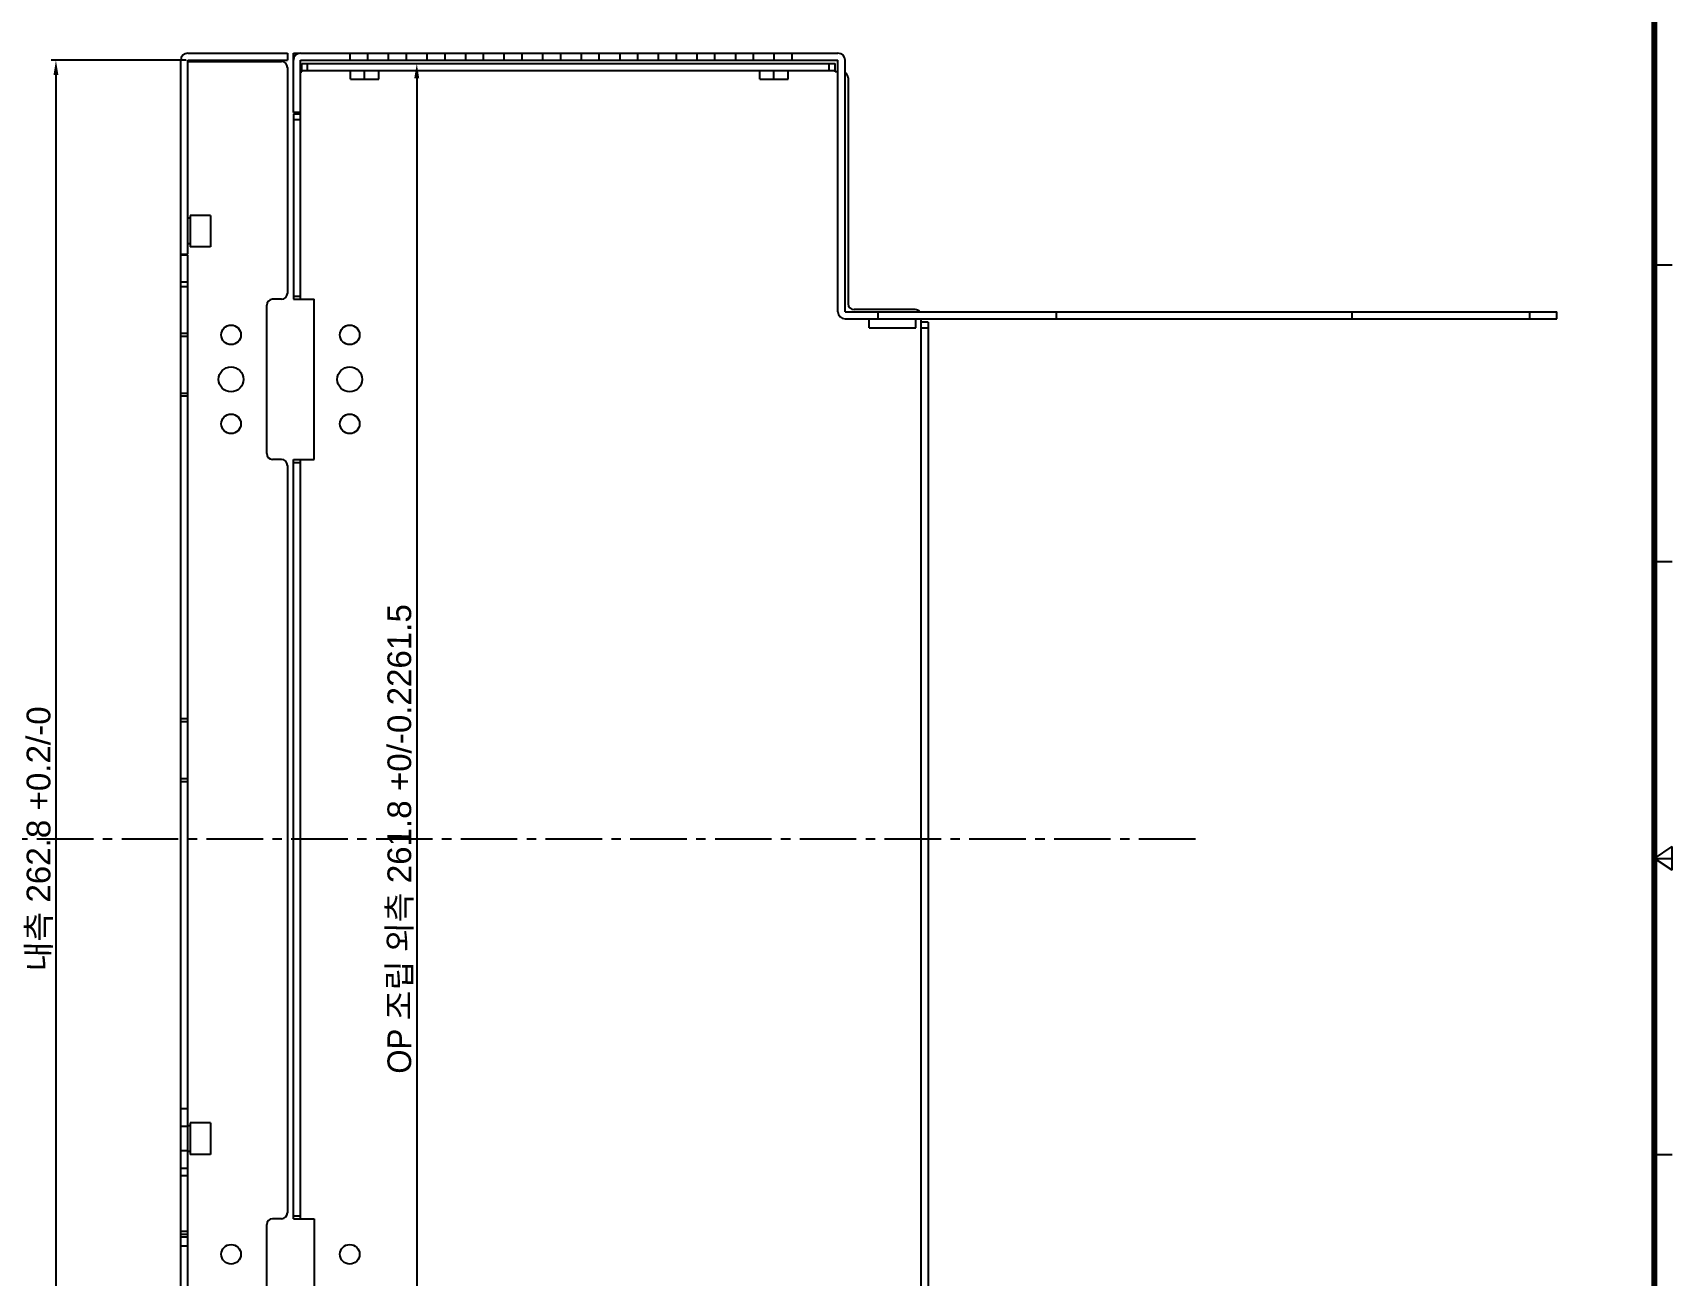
# Model space of a CAD drawing. Extents: x -425 to 6552, y -3049 to 3105.
# Drawn here: x 278.9 to 555.3, y -2350.9 to -2141.5 of the extents above; entities that cross this region are included whole.
import ezdxf

# ---------------------------------------------------------------- set-up
doc = ezdxf.new("R2010")
doc.units = 0
doc.header["$PDMODE"] = 3
doc.header["$PDSIZE"] = 1.5
doc.linetypes.add('CENTER', pattern=[17.8, 10.75, -2.35, 2.35, -2.35])
doc.linetypes.add('CENTER2', pattern=[28.575, 19.05, -3.175, 3.175, -3.175])
doc.layers.get('0').update_dxf_attribs({"linetype": 'CONTINUOUS'})
doc.layers.get('DEFPOINTS').update_dxf_attribs({"linetype": 'CONTINUOUS'})
doc.layers.add('3', color=112, linetype='CENTER')
doc.layers.add('DIM', color=1, linetype='CONTINUOUS')
doc.styles.add('OMI-1', font='arial.ttf', dxfattribs={"oblique": 1})
doc.dimstyles.new('1', dxfattribs={"dimtxt": 4, "dimasz": 2.5, "dimexe": 0.8, "dimexo": 0.3, "dimgap": 0.5, "dimtad": 1, "dimtoh": 1, "dimdec": 1, "dimzin": 0, "dimtxsty": 'OMI-1', "dimcen": 0, "dimclrd": 256, "dimclre": 256, "dimclrt": 256, "dimazin": 3, "dimtfac": 0.8, "dimtdec": 1, "dimtix": 1, "dimtmove": 0, "dimatfit": 3, "dimtolj": 1, "dimtzin": 0})

# ---------------------------------------------------------------- blocks, each defined once
blk = doc.blocks.new('*D8432')
at = {"layer": 'DEFPOINTS', "color": 0}
for p in [(305.07, -2146.09), (282.84, -2408.69), (305.07, -2408.69)]:
    blk.add_point(p, dxfattribs=at)
at = {"layer": 'DIM'}
for p, q in [((304.77, -2146.09), (282.04, -2146.09)), ((282.84, -2148.59), (282.84, -2406.19)), ((304.77, -2408.69), (282.04, -2408.69))]:
    blk.add_line(p, q, dxfattribs=at)
for points in [[(283.26, -2148.59), (282.43, -2148.59), (282.84, -2146.09)], [(282.43, -2406.19), (283.26, -2406.19), (282.84, -2408.69)]]:
    blk.add_solid(points, dxfattribs=at)
at = {"layer": 'DIM', "insert": (280.12, -2277.39), "char_height": 4, "attachment_point": 5, "rotation": 90, "style": 'OMI-1'}
blk.add_mtext('\\A1;\\A1;{\\f굴림|b0|i0|c129|p2;내측} 262.8 +0.2/-0', dxfattribs=at)
blk = doc.blocks.new('*D8433')
at = {"layer": 'DEFPOINTS', "color": 0}
for p in [(330.67, -2146.64), (327.33, -2408.14), (343.67, -2408.14)]:
    blk.add_point(p, dxfattribs=at)
at = {"layer": 'DIM'}
for p, q in [((330.97, -2146.64), (344.47, -2146.64)), ((343.67, -2149.14), (343.67, -2405.64)), ((327.63, -2408.14), (344.47, -2408.14))]:
    blk.add_line(p, q, dxfattribs=at)
for points in [[(344.08, -2149.14), (343.25, -2149.14), (343.67, -2146.64)], [(343.25, -2405.64), (344.08, -2405.64), (343.67, -2408.14)]]:
    blk.add_solid(points, dxfattribs=at)
at = {"layer": 'DIM', "insert": (340.94, -2277.39), "char_height": 4, "attachment_point": 5, "rotation": 90, "style": 'OMI-1'}
blk.add_mtext('\\A1;\\A1;{\\f굴림|b0|i0|c129|p2;OP 조립 외측} 261.8 +0/-0.2261.5', dxfattribs=at)

msp = doc.modelspace()

# ---------------------------------------------------------------- linework, layer by layer
at = {"color": 7, "linetype": 'CONTINUOUS'}
for p, q in [((303.87, -2408.69), (303.87, -2146.09)), ((305.07, -2144.89), (321.87, -2144.89)), ((305.07, -2178.79), (305.07, -2146.09)), ((305.07, -2146.09), (321.87, -2146.09)), ((305.07, -2146.29), (320.87, -2146.29)), ((321.87, -2144.89), (321.87, -2146.09)), ((322.87, -2154.89), (322.87, -2144.89)), ((322.87, -2144.89), (323.87, -2144.89)), ((324.07, -2144.89), (414.67, -2144.89)), ((324.07, -2154.89), (324.07, -2146.09)), ((324.07, -2146.09), (414.67, -2146.09)), ((324.27, -2148.04), (324.27, -2146.64)), ((324.27, -2146.64), (414.17, -2146.64)), ((325.27, -2147.84), (325.27, -2146.64)), ((332.37, -2144.89), (332.37, -2146.09)), ((335.37, -2144.89), (335.37, -2146.09)), ((338.87, -2144.89), (338.87, -2146.09)), ((341.87, -2144.89), (341.87, -2146.09)), ((345.37, -2144.89), (345.37, -2146.09)), ((348.37, -2144.89), (348.37, -2146.09)), ((351.87, -2144.89), (351.87, -2146.09)), ((354.87, -2144.89), (354.87, -2146.09)), ((358.37, -2144.89), (358.37, -2146.09)), ((361.37, -2144.89), (361.37, -2146.09)), ((364.87, -2144.89), (364.87, -2146.09)), ((367.87, -2144.89), (367.87, -2146.09)), ((371.37, -2144.89), (371.37, -2146.09)), ((374.37, -2144.89), (374.37, -2146.09)), ((377.87, -2144.89), (377.87, -2146.09)), ((380.87, -2144.89), (380.87, -2146.09)), ((384.37, -2144.89), (384.37, -2146.09)), ((387.37, -2144.89), (387.37, -2146.09)), ((390.87, -2144.89), (390.87, -2146.09)), ((393.87, -2144.89), (393.87, -2146.09)), ((397.37, -2144.89), (397.37, -2146.09)), ((400.37, -2144.89), (400.37, -2146.09)), ((403.87, -2144.89), (403.87, -2146.09)), ((406.87, -2144.89), (406.87, -2146.09)), ((413.17, -2147.84), (413.17, -2146.64)), ((414.17, -2148.04), (414.17, -2146.64)), ((414.67, -2188.49), (414.67, -2146.09)), ((415.87, -2188.49), (415.87, -2146.09)), ((321.87, -2147.29), (321.87, -2185.39)), ((324.07, -2148.04), (324.27, -2148.04)), ((324.27, -2147.84), (414.17, -2147.84)), ((414.67, -2148.04), (414.17, -2148.04)), ((416.37, -2149.04), (416.37, -2187.14)), ((324.07, -2154.89), (322.87, -2154.89)), ((322.87, -2155.14), (322.87, -2186.39)), ((322.87, -2155.14), (324.07, -2155.14)), ((324.07, -2186.39), (324.07, -2154.64)), ((324.07, -2156.14), (322.87, -2156.14)), ((303.87, -2178.79), (305.07, -2178.79)), ((305.07, -2178.98), (303.87, -2178.98)), ((305.07, -2408.69), (305.07, -2178.98)), ((305.07, -2183.5), (303.87, -2183.5)), ((305.07, -2184.31), (303.87, -2184.31)), ((322.87, -2185.89), (324.07, -2185.89)), ((318.37, -2212.39), (318.37, -2187.39)), ((320.87, -2186.39), (319.37, -2186.39)), ((322.87, -2186.39), (326.37, -2186.39)), ((326.37, -2213.39), (326.37, -2186.39)), ((415.87, -2188.49), (535.87, -2188.49)), ((427.67, -2188.14), (417.37, -2188.14)), ((421.47, -2189.69), (421.47, -2188.49)), ((451.47, -2188.49), (451.47, -2189.69)), ((501.27, -2188.49), (501.27, -2189.69)), ((531.27, -2189.69), (531.27, -2188.49)), ((535.87, -2189.69), (535.87, -2188.49)), ((415.87, -2189.69), (535.87, -2189.69)), ((428.67, -2399.89), (428.67, -2189.69)), ((429.87, -2190.24), (428.67, -2190.24)), ((429.87, -2191.24), (428.67, -2191.24)), ((429.87, -2190.24), (429.87, -2399.89)), ((303.87, -2192.09), (305.07, -2192.09)), ((303.87, -2192.59), (305.07, -2192.59)), ((303.87, -2202.19), (305.07, -2202.19)), ((303.87, -2202.69), (305.07, -2202.69)), ((320.87, -2213.39), (319.37, -2213.39)), ((322.87, -2341.39), (322.87, -2213.39)), ((322.87, -2213.39), (326.37, -2213.39)), ((324.07, -2341.39), (324.07, -2213.39)), ((321.87, -2214.39), (321.87, -2340.39)), ((322.87, -2213.89), (324.07, -2213.89)), ((303.87, -2257.09), (305.07, -2257.09)), ((303.87, -2257.59), (305.07, -2257.59)), ((303.87, -2267.19), (305.07, -2267.19)), ((303.87, -2267.69), (305.07, -2267.69)), ((305.07, -2322.85), (303.87, -2322.85)), ((305.07, -2325.85), (303.87, -2325.85)), ((305.07, -2329.95), (303.87, -2329.95)), ((305.07, -2332.95), (303.87, -2332.95)), ((305.07, -2334.15), (303.87, -2334.15)), ((318.37, -2367.39), (318.37, -2342.39)), ((320.87, -2341.39), (319.37, -2341.39)), ((322.87, -2340.89), (324.07, -2340.89)), ((322.87, -2341.39), (326.37, -2341.39)), ((326.37, -2341.39), (326.37, -2368.39)), ((303.87, -2343.5), (305.07, -2343.5)), ((303.87, -2344), (305.07, -2344)), ((305.07, -2344.49), (303.87, -2344.49)), ((303.87, -2345.99), (305.07, -2345.99))]:
    msp.add_line(p, q, dxfattribs=at)
at = {"color": 4, "linetype": 'CONTINUOUS'}
for p, q in [((332.47, -2149.29), (332.47, -2147.84)), ((332.47, -2149.29), (337.27, -2149.29)), ((334.87, -2149.29), (334.87, -2147.84)), ((337.27, -2149.29), (337.27, -2147.84)), ((401.47, -2149.29), (401.47, -2147.84)), ((401.47, -2149.29), (406.27, -2149.29)), ((403.87, -2149.29), (403.87, -2147.84)), ((406.27, -2149.29), (406.27, -2147.84)), ((305.47, -2172.74), (305.07, -2172.74)), ((305.47, -2172.24), (305.47, -2177.54)), ((308.87, -2172.24), (305.47, -2172.24)), ((308.87, -2172.24), (308.87, -2177.54)), ((305.47, -2177.04), (305.07, -2177.04)), ((308.87, -2177.54), (305.47, -2177.54)), ((419.92, -2191.19), (419.92, -2189.69)), ((419.92, -2191.19), (427.82, -2191.19)), ((427.82, -2191.19), (427.82, -2189.69)), ((305.47, -2325.75), (305.07, -2325.75)), ((305.47, -2325.25), (305.47, -2330.55)), ((308.87, -2325.25), (305.47, -2325.25)), ((308.87, -2325.25), (308.87, -2330.55)), ((305.47, -2330.05), (305.07, -2330.05)), ((308.87, -2330.55), (305.47, -2330.55))]:
    msp.add_line(p, q, dxfattribs=at)
for p, q in [((555.29, -2180.65), (552.29, -2180.65)), ((555.29, -2230.65), (552.29, -2230.65)), ((552.29, -2280.65), (555.29, -2278.65)), ((555.29, -2282.65), (555.29, -2278.65)), ((552.29, -2280.65), (555.29, -2280.65)), ((555.29, -2282.65), (552.29, -2280.65)), ((555.29, -2330.65), (552.29, -2330.65))]:
    msp.add_line(p, q)
at = {"const_width": 1}
msp.add_lwpolyline([(552.29, -2010.65), (-247.71, -2010.65), (-247.71, -2560.65), (552.29, -2560.65)], close=True, dxfattribs=at)
at = {"color": 7, "linetype": 'CONTINUOUS'}
for centre, radius in [((312.37, -2192.39), 1.65), ((332.37, -2192.39), 1.65), ((312.37, -2199.89), 2.1), ((332.37, -2199.89), 2.1), ((312.37, -2207.39), 1.65), ((332.37, -2207.39), 1.65), ((312.37, -2347.39), 1.65), ((332.37, -2347.39), 1.65)]:
    msp.add_circle(centre, radius, dxfattribs=at)
for centre, radius, start, end in [((305.07, -2146.09), 1.2, 90, 180), ((320.87, -2147.29), 1, 0, 90), ((324.07, -2146.09), 1.2, 90, 180), ((414.67, -2146.09), 1.2, 0, 90), ((415.37, -2149.04), 1, 0, 59.9833), ((320.87, -2185.39), 1, 270, 0), ((319.37, -2187.39), 1, 90, 180), ((415.87, -2188.49), 1.2, 180, 270), ((417.37, -2187.14), 1, 180, 270), ((427.67, -2189.14), 1, 40.6857, 90), ((319.37, -2212.39), 1, 180, 270), ((320.87, -2214.39), 1, 0, 90), ((320.87, -2340.39), 1, 270, 0), ((319.37, -2342.39), 1, 90, 180)]:
    msp.add_arc(centre, radius, start, end, dxfattribs=at)
at = {"layer": '3', "linetype": 'CENTER2', "ltscale": 0.5}
msp.add_line((474.91, -2277.39), (-187.85, -2277.39), dxfattribs=at)

# ---------------------------------------------------------------- dimensions: what is measured, and where the dimension line sits
at = {"layer": 'DIM'}
for base, p1, p2, text, picture, middle in [((282.84, -2408.69), (305.07, -2146.09), (305.07, -2408.69), '\\A1;{\\f굴림|b0|i0|c129|p2;내측} 262.8 +0.2/-0', '*D8432', (280.12, -2277.39)), ((343.67, -2408.14), (330.67, -2146.64), (327.33, -2408.14), '\\A1;{\\f굴림|b0|i0|c129|p2;OP 조립 외측} 261.8 +0/-0.2<>', '*D8433', (340.94, -2277.39))]:
    dim = msp.add_linear_dim(base=base, p1=p1, p2=p2, angle=90, text=text, dimstyle='1', override={"dimtxsty": 'OMI-1'}, dxfattribs=at)
    dim.commit()
    dim.dimension.update_dxf_attribs({"geometry": picture, "text_midpoint": middle})

doc.saveas('drawing.dxf')
